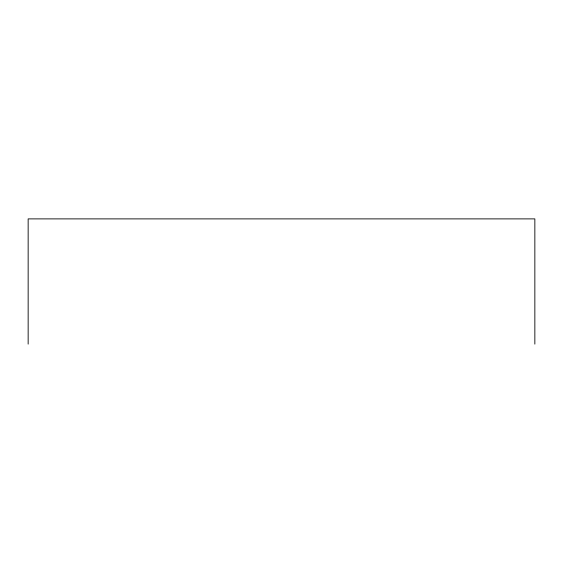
<?xml version="1.0" encoding="UTF-8"?>
<svg xmlns="http://www.w3.org/2000/svg" width="563" height="563" viewBox="0 0 563 563"><rect width="100%" height="100%" fill="white"/><g stroke="black" fill="none" stroke-linecap="round" stroke-linejoin="round"><path stroke-width="0.84" d="M534.85 344.113L534.85 218.887L28.15 218.887L28.15 344.113"/></g></svg>
